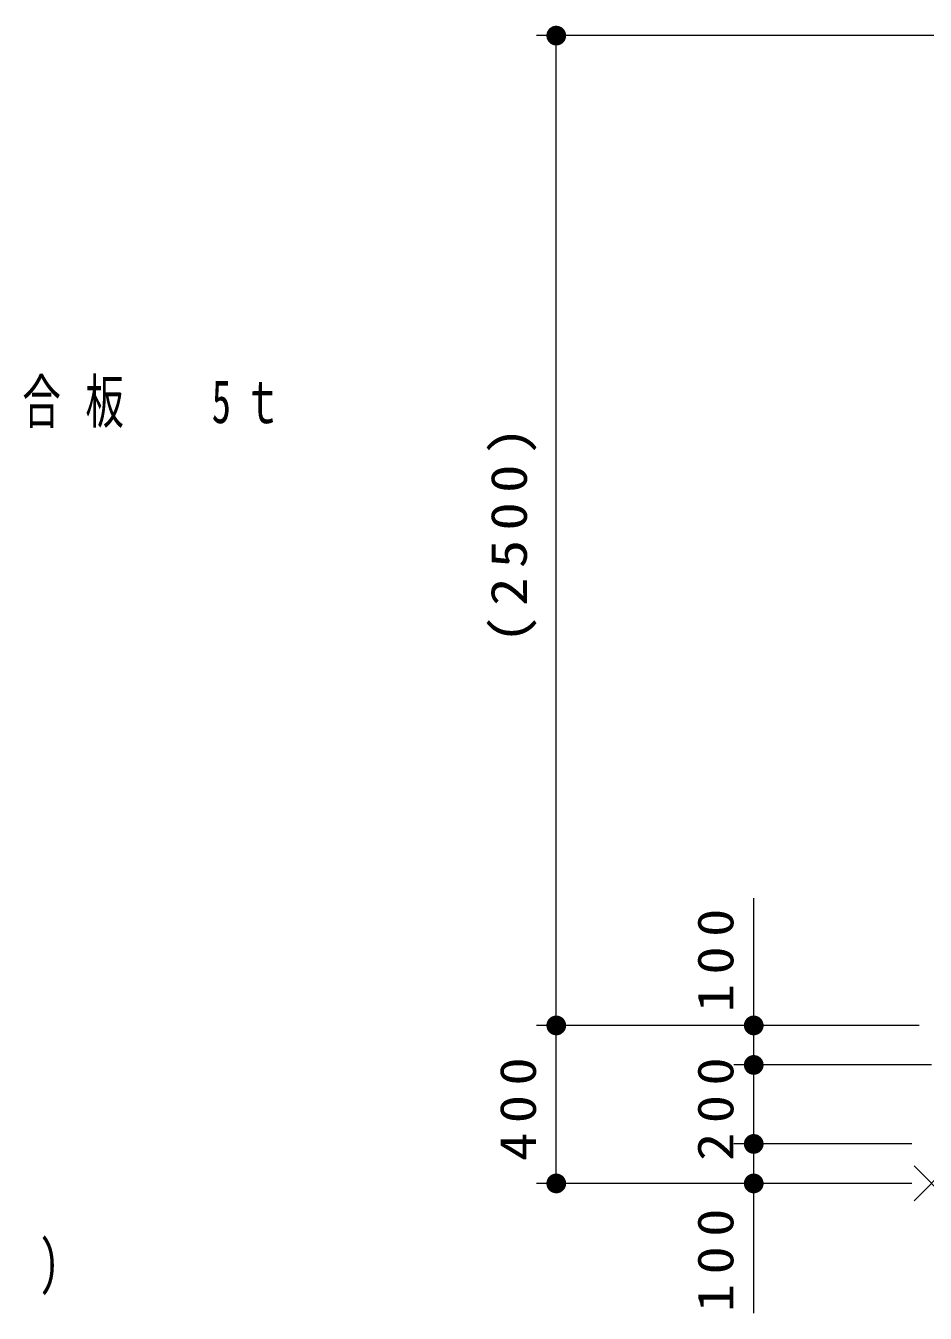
# Model space of a CAD drawing. Units: millimetres on the paper, scale 1:50. Extents: x -365 to 0, y 0 to 257.
# Drawn here: x -181.3 to -135.8, y 53 to 118.2 of the extents above; entities that cross this region are included whole.
import ezdxf

# ---------------------------------------------------------------- set-up
doc = ezdxf.new("R2010")
doc.units = ezdxf.units.MM
doc.layers.add('LY_1', color=7, linetype='Continuous', lineweight=25)
doc.styles.add('ＭＳ ゴシック', font='')
doc.styles.get('ＭＳ ゴシック').set_extended_font_data('MS Gothic')

# ---------------------------------------------------------------- blocks, each defined once
blk = doc.blocks.new('x')
at = {"color": 0, "linetype": 'Continuous', "lineweight": -2}
for p, q in [((-0.884, -0.884), (0.884, 0.884)), ((0.884, -0.884), (-0.884, 0.884))]:
    blk.add_line(p, q, dxfattribs=at)
blk = doc.blocks.new('filled_dot')
at = {"color": 0, "linetype": 'Continuous', "lineweight": -2, "const_width": 1.25}
blk.add_lwpolyline([(-0.625, 0, 1), (0.625, 0, 1)], format="xyb", close=True, dxfattribs=at)

msp = doc.modelspace()

# ---------------------------------------------------------------- linework, layer by layer
at = {"layer": 'LY_1', "lineweight": 13}
for p, q in [((-130.341, 117.652), (-155.466, 117.652)), ((-154.466, 67.534), (-154.466, 117.652)), ((-144.466, 65.534), (-144.466, 73.978)), ((-136.09, 67.534), (-155.466, 67.534)), ((-136.09, 67.534), (-155.466, 67.534)), ((-154.466, 59.534), (-154.466, 67.534)), ((-136.09, 67.534), (-145.466, 67.534)), ((-135.466, 65.534), (-145.466, 65.534)), ((-144.466, 61.534), (-144.466, 65.534)), ((-136.466, 61.534), (-145.466, 61.534)), ((-144.466, 52.961), (-144.466, 61.534)), ((-145.466, 59.534), (-155.466, 59.534)), ((-136.466, 59.534), (-145.466, 59.534))]:
    msp.add_line(p, q, dxfattribs=at)

# ---------------------------------------------------------------- block references
at = {"layer": 'LY_1', "lineweight": 13, "xscale": 0.4, "yscale": 0.4}
for p, rotation in [((-154.466, 117.652), 270), ((-154.466, 67.534), 90), ((-154.466, 67.534), 270), ((-144.466, 67.534), 270), ((-144.466, 65.534), 270), ((-144.466, 65.534), 90), ((-144.466, 61.534), 90), ((-144.466, 61.534), 270), ((-154.466, 59.534), 90), ((-144.466, 59.534), 90)]:
    msp.add_blockref('filled_dot', p, dxfattribs=dict(at, rotation=rotation))
at = {"layer": 'LY_1'}
msp.add_blockref('x', (-135.466, 59.534), dxfattribs=at)

# ---------------------------------------------------------------- texts
at = {"layer": 'LY_1', "char_height": 2.199, "attachment_point": 4, "style": 'ＭＳ ゴシック'}
for s, insert in [('\\T1.64;\\W0.65;サインパネル：アルミ複合板\u30005ｔ', (-216.678, 99.008)), ('\\T1.53;\\W0.7;ポリカーボネート\u30005ｔ(霞クリア)', (-228.837, 55.264))]:
    msp.add_mtext(s, dxfattribs=dict(at, insert=insert))
at = {"layer": 'LY_1', "char_height": 1.833, "attachment_point": 8, "rotation": 90, "style": 'ＭＳ ゴシック'}
for s, insert in [('\\T1.33;\\W1.15;(2500)', (-155.466, 92.593)), ('\\T1.33;\\W1.15;100', (-145.466, 71.062)), ('\\T1.33;\\W1.15;400', (-155.466, 63.534)), ('\\T1.33;\\W1.15;200', (-145.466, 63.534)), ('\\T1.33;\\W1.15;100', (-145.466, 55.877))]:
    msp.add_mtext(s, dxfattribs=dict(at, insert=insert))

doc.saveas('drawing.dxf')
